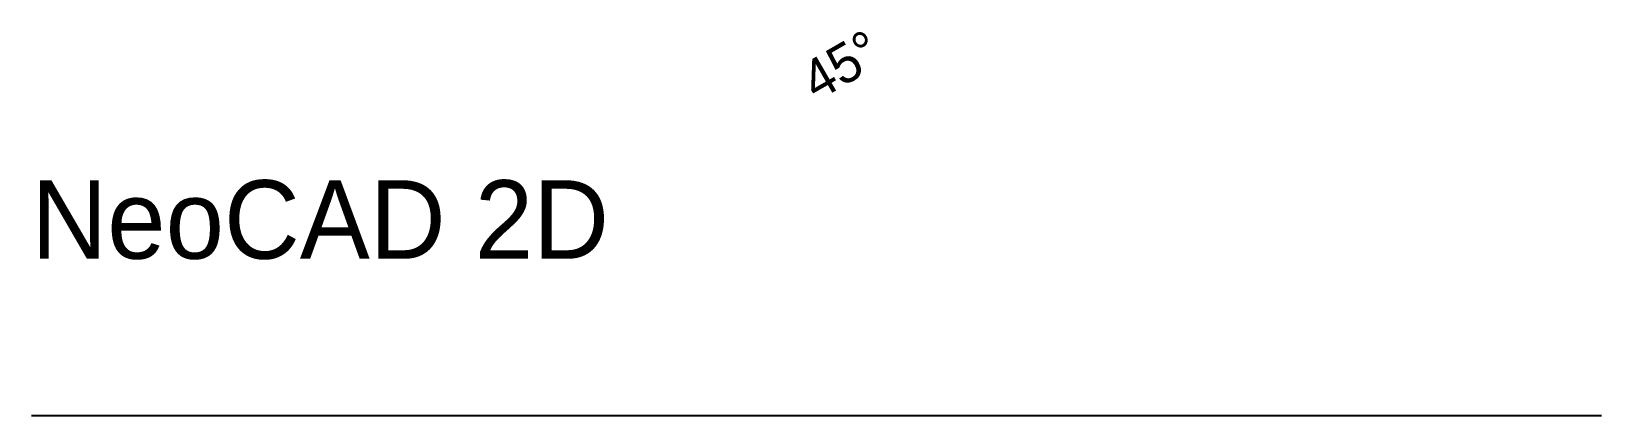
# Model space of a CAD drawing. Extents: x 0 to 100, y 0 to 24.
import ezdxf

# ---------------------------------------------------------------- set-up
doc = ezdxf.new("R2010")
doc.units = 0

msp = doc.modelspace()

# ---------------------------------------------------------------- linework, layer by layer
msp.add_line((0, 0), (100, 0))

# ---------------------------------------------------------------- texts
msp.add_text('NeoCAD 2D', height=5).set_placement((0, 10))
at = {"layer": 'Cotas'}
msp.add_text('45%%d', height=2.5, rotation=30, dxfattribs=at).set_placement((50, 20))

doc.saveas('drawing.dxf')
